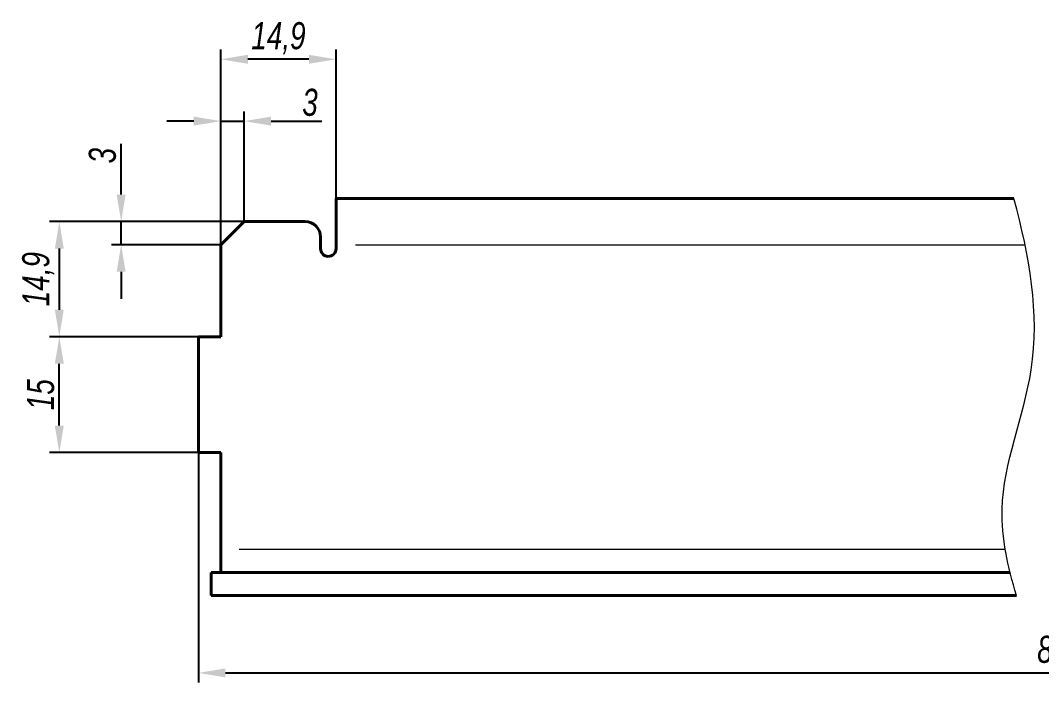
# Model space of a CAD drawing. Header units: millimetres. Extents: x 12064 to 35004, y -6103 to -2658.
# Drawn here: x 28416.3 to 28548.4, y -2835.7 to -2750 of the extents above; entities that cross this region are included whole.
import ezdxf

# ---------------------------------------------------------------- set-up
doc = ezdxf.new("R2010")
doc.units = ezdxf.units.MM
for name, color, linetype, lineweight in [('Layer_04', 7, 'Continuous', 40), ('Layer_09', 1, 'Continuous', 15), ('Layer_10', 6, 'Continuous', 15)]:
    doc.layers.add(name, color=color, linetype=linetype, lineweight=lineweight)
doc.styles.add('Style_01', font='ARIALNI.TTF', dxfattribs={"width": 0.9, "height": 3.5})
doc.dimstyles.new('DimStyle_01', dxfattribs={"dimtxt": 3.5, "dimasz": 3.5, "dimexe": 1.25, "dimexo": 0, "dimtad": 1, "dimdec": 1, "dimtxsty": 'Style_01', "dimcen": 2.5, "dimazin": 3, "dimtfac": 1, "dimtdec": 1, "dimtmove": 0, "dimatfit": 3})

# ---------------------------------------------------------------- blocks, each defined once
blk = doc.blocks.new('*D1462')
at = {"layer": 'Defpoints', "color": 0, "ltscale": 0.5}
for p in [(28439.35, -2790.9), (28665.42, -2790.9), (28665.42, -2834.4)]:
    blk.add_point(p, dxfattribs=at)
at = {"layer": 'Layer_09', "color": 0, "lineweight": -2, "ltscale": 0.5}
for p, q in [((28439.35, -2790.9), (28439.35, -2835.65)), ((28665.42, -2790.9), (28665.42, -2835.65)), ((28442.85, -2834.4), (28661.92, -2834.4))]:
    blk.add_line(p, q, dxfattribs=at)
at = {"layer": 'Layer_09', "color": 0, "ltscale": 0.5}
for points in [[(28442.85, -2833.82), (28442.85, -2834.98), (28439.35, -2834.4)], [(28661.92, -2833.82), (28661.92, -2834.98), (28665.42, -2834.4)]]:
    blk.add_solid(points, dxfattribs=at)
at = {"layer": 'Layer_09', "color": 0, "ltscale": 0.5, "insert": (28552.38, -2831.67), "char_height": 3.5, "attachment_point": 5, "style": 'Style_01'}
blk.add_mtext('837,8', dxfattribs=at)
blk = doc.blocks.new('*D1463')
at = {"layer": 'Defpoints', "color": 0, "ltscale": 0.5}
for p in [(28445.25, -2776), (28421.35, -2790.9), (28442.25, -2790.9)]:
    blk.add_point(p, dxfattribs=at)
at = {"layer": 'Layer_09', "color": 0, "lineweight": -2, "ltscale": 0.5}
for p, q in [((28445.25, -2776), (28420.1, -2776)), ((28421.35, -2779.5), (28421.35, -2787.4)), ((28442.25, -2790.9), (28420.1, -2790.9))]:
    blk.add_line(p, q, dxfattribs=at)
at = {"layer": 'Layer_09', "color": 0, "ltscale": 0.5}
for points in [[(28420.77, -2779.5), (28421.93, -2779.5), (28421.35, -2776)], [(28420.77, -2787.4), (28421.93, -2787.4), (28421.35, -2790.9)]]:
    blk.add_solid(points, dxfattribs=at)
at = {"layer": 'Layer_09', "color": 0, "ltscale": 0.5, "insert": (28418.62, -2783.45), "char_height": 3.5, "attachment_point": 5, "rotation": 90, "style": 'Style_01'}
blk.add_mtext('14,9', dxfattribs=at)
blk = doc.blocks.new('*D1464')
at = {"layer": 'Defpoints', "color": 0, "ltscale": 0.5}
for p in [(28429.35, -2776), (28445.25, -2776), (28442.25, -2779)]:
    blk.add_point(p, dxfattribs=at)
at = {"layer": 'Layer_09', "color": 0, "lineweight": -2, "ltscale": 0.5}
for p, q in [((28429.35, -2772.5), (28429.35, -2765.94)), ((28445.25, -2776), (28428.1, -2776)), ((28429.35, -2779), (28429.35, -2776)), ((28442.25, -2779), (28428.1, -2779)), ((28429.35, -2782.5), (28429.35, -2786))]:
    blk.add_line(p, q, dxfattribs=at)
at = {"layer": 'Layer_09', "color": 0, "ltscale": 0.5}
for points in [[(28428.77, -2772.5), (28429.93, -2772.5), (28429.35, -2776)], [(28428.77, -2782.5), (28429.93, -2782.5), (28429.35, -2779)]]:
    blk.add_solid(points, dxfattribs=at)
at = {"layer": 'Layer_09', "color": 0, "ltscale": 0.5, "insert": (28426.94, -2767.47), "char_height": 3.5, "attachment_point": 5, "rotation": 90, "style": 'Style_01'}
blk.add_mtext('3', dxfattribs=at)
blk = doc.blocks.new('*D1465')
at = {"layer": 'Defpoints', "color": 0, "ltscale": 0.5}
for p in [(28445.25, -2763), (28445.25, -2776), (28442.25, -2779)]:
    blk.add_point(p, dxfattribs=at)
at = {"layer": 'Layer_09', "color": 0, "lineweight": -2, "ltscale": 0.5}
for p, q in [((28442.25, -2779), (28442.25, -2761.75)), ((28445.25, -2776), (28445.25, -2761.75)), ((28438.75, -2763), (28435.25, -2763)), ((28442.25, -2763), (28445.25, -2763)), ((28448.75, -2763), (28455.31, -2763))]:
    blk.add_line(p, q, dxfattribs=at)
at = {"layer": 'Layer_09', "color": 0, "ltscale": 0.5}
for points in [[(28438.75, -2762.42), (28438.75, -2763.58), (28442.25, -2763)], [(28448.75, -2762.42), (28448.75, -2763.58), (28445.25, -2763)]]:
    blk.add_solid(points, dxfattribs=at)
at = {"layer": 'Layer_09', "color": 0, "ltscale": 0.5, "insert": (28453.78, -2760.59), "char_height": 3.5, "attachment_point": 5, "style": 'Style_01'}
blk.add_mtext('3', dxfattribs=at)
blk = doc.blocks.new('*D1466')
at = {"layer": 'Defpoints', "color": 0, "ltscale": 0.5}
for p in [(28421.35, -2790.9), (28439.35, -2790.9), (28439.35, -2805.9)]:
    blk.add_point(p, dxfattribs=at)
at = {"layer": 'Layer_09', "color": 0, "lineweight": -2, "ltscale": 0.5}
for p, q in [((28439.35, -2790.9), (28420.1, -2790.9)), ((28421.35, -2802.4), (28421.35, -2794.4)), ((28439.35, -2805.9), (28420.1, -2805.9))]:
    blk.add_line(p, q, dxfattribs=at)
at = {"layer": 'Layer_09', "color": 0, "ltscale": 0.5}
for points in [[(28420.77, -2794.4), (28421.93, -2794.4), (28421.35, -2790.9)], [(28420.77, -2802.4), (28421.93, -2802.4), (28421.35, -2805.9)]]:
    blk.add_solid(points, dxfattribs=at)
at = {"layer": 'Layer_09', "color": 0, "ltscale": 0.5, "insert": (28418.94, -2798.4), "char_height": 3.5, "attachment_point": 5, "rotation": 90, "style": 'Style_01'}
blk.add_mtext('15', dxfattribs=at)
blk = doc.blocks.new('*D1467')
at = {"layer": 'Defpoints', "color": 0, "ltscale": 0.5}
for p in [(28442.25, -2755), (28457.15, -2773), (28442.25, -2779)]:
    blk.add_point(p, dxfattribs=at)
at = {"layer": 'Layer_09', "color": 0, "lineweight": -2, "ltscale": 0.5}
for p, q in [((28442.25, -2779), (28442.25, -2753.75)), ((28457.15, -2773), (28457.15, -2753.75)), ((28453.65, -2755), (28445.75, -2755))]:
    blk.add_line(p, q, dxfattribs=at)
at = {"layer": 'Layer_09', "color": 0, "ltscale": 0.5}
for points in [[(28445.75, -2754.42), (28445.75, -2755.58), (28442.25, -2755)], [(28453.65, -2754.42), (28453.65, -2755.58), (28457.15, -2755)]]:
    blk.add_solid(points, dxfattribs=at)
at = {"layer": 'Layer_09', "color": 0, "ltscale": 0.5, "insert": (28449.7, -2752.27), "char_height": 3.5, "attachment_point": 5, "style": 'Style_01'}
blk.add_mtext('14,9', dxfattribs=at)

msp = doc.modelspace()

# ---------------------------------------------------------------- linework, layer by layer
at = {"layer": 'Layer_04'}
for p, q in [((28457.15, -2773), (28457.15, -2779)), ((28457.15, -2773), (28544.86, -2773)), ((28445.25, -2776), (28442.25, -2779)), ((28445.25, -2776), (28453.15, -2776)), ((28455.15, -2778), (28455.15, -2779.5)), ((28442.25, -2790.9), (28442.25, -2779)), ((28457.15, -2779.5), (28457.15, -2779)), ((28439.35, -2790.9), (28439.35, -2805.9)), ((28439.35, -2790.9), (28442.25, -2790.9)), ((28439.35, -2805.9), (28442.25, -2805.9)), ((28442.25, -2805.9), (28442.25, -2818.4)), ((28442.25, -2818.4), (28442.25, -2821.4)), ((28544.36, -2821.4), (28441, -2821.4)), ((28441, -2824.4), (28441, -2821.4)), ((28545.19, -2824.4), (28441, -2824.4))]:
    msp.add_line(p, q, dxfattribs=at)
for centre, radius, start, end in [((28453.15, -2778), 2, 0, 90), ((28456.15, -2779.5), 1, 180, 270), ((28456.15, -2779.5), 1, 270, 0)]:
    msp.add_arc(centre, radius, start, end, dxfattribs=at)
at = {"layer": 'Layer_10', "ltscale": 0.5}
for p, q in [((28459.66, -2779), (28546.29, -2779)), ((28444.6, -2818.4), (28543.72, -2818.4))]:
    msp.add_line(p, q, dxfattribs=at)
msp.add_open_spline([(28545.19, -2824.4), (28544.07, -2820.68), (28541.85, -2810.93), (28549.37, -2793.93), (28546.83, -2780.42), (28544.86, -2773)], degree=3, knots=[4.47349, 4.47349, 4.47349, 4.47349, 15.888141, 34.333966, 56.744879, 56.744879, 56.744879, 56.744879], dxfattribs=at)

# ---------------------------------------------------------------- dimensions: what is measured, and where the dimension line sits
at = {"layer": 'Layer_09', "ltscale": 0.5}
for base, p1, p2, angle, picture, middle in [((28442.25, -2755), (28457.15, -2773), (28442.25, -2779), 180, '*D1467', (28449.7, -2752.27)), ((28445.25, -2763), (28442.25, -2779), (28445.25, -2776), 180, '*D1465', (28453.78, -2760.59)), ((28429.35, -2776), (28442.25, -2779), (28445.25, -2776), 90, '*D1464', (28426.94, -2767.47)), ((28421.35, -2790.9), (28445.25, -2776), (28442.25, -2790.9), 90, '*D1463', (28418.62, -2783.45)), ((28421.35, -2790.9), (28439.35, -2805.9), (28439.35, -2790.9), 90, '*D1466', (28418.94, -2798.4))]:
    dim = msp.add_linear_dim(base=base, p1=p1, p2=p2, angle=angle, dimstyle='DimStyle_01', dxfattribs=at)
    dim.commit()
    dim.dimension.update_dxf_attribs({"geometry": picture, "text_midpoint": middle})
dim = msp.add_linear_dim(base=(28665.42, -2834.4), p1=(28439.35, -2790.9), p2=(28665.42, -2790.9), angle=180, text='837,8', dimstyle='DimStyle_01', dxfattribs=at)
dim.commit()
dim.dimension.update_dxf_attribs({"geometry": '*D1462', "text_midpoint": (28552.38, -2831.67)})

doc.saveas('drawing.dxf')
